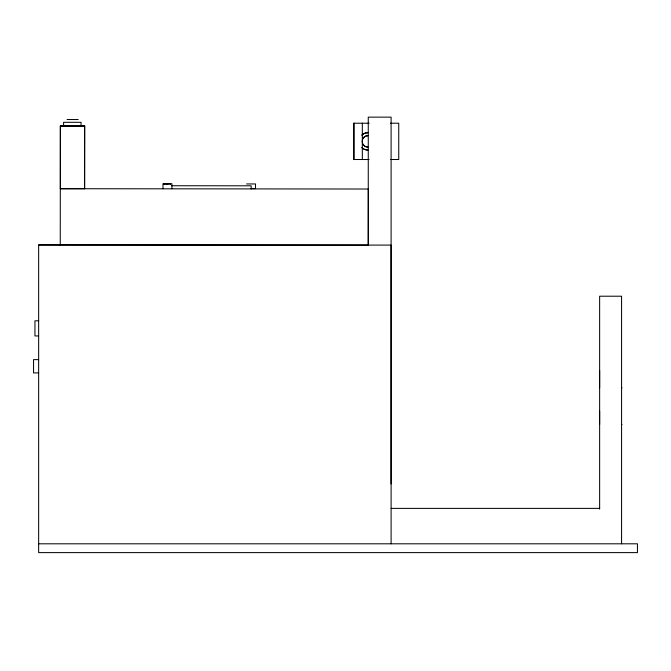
<?xml version="1.0" encoding="UTF-8"?>
<svg xmlns="http://www.w3.org/2000/svg" width="671" height="671" viewBox="0 0 671 671"><rect width="100%" height="100%" fill="white"/><g stroke="black" fill="none" stroke-linecap="round" stroke-linejoin="round"><path stroke-width="1.01" d="M84.596 188.736L84.663 125.997L60.365 126.022L60.365 188.736L84.596 188.71L84.663 126.022L60.365 125.997L60.247 245.091M63.594 126.005L63.602 122.298L81.057 122.315L81.048 126.022M162.986 188.811L162.986 183.72L171.935 183.728L171.91 188.819M163.976 184.332L163.976 183.72M164.076 184.332L164.076 183.72M166.282 184.34L166.282 183.72M166.752 184.34L166.752 183.72M167.658 184.34L167.658 183.72M170.4 184.34L170.4 183.72M170.501 184.34L170.509 183.72M251.172 188.903L251.172 185.808L171.457 185.733M38.65 543.804L637.45 543.804L637.45 552.61L38.65 552.61L38.65 244.781L368.262 245.091L368.312 189.021L60.306 188.71M391.101 483.925L391.101 245.091L38.65 245.091M599.639 370.442L599.639 387.779M599.639 411.164L599.639 424.525M369.159 123.212L353.6 123.212L353.6 159.513L369.092 159.513M390.514 123.212L398.75 123.212L398.75 159.513L390.514 159.513M38.65 320.813L34.942 320.813L34.942 335.945L38.65 335.945M38.65 359.614L33.55 359.614L33.55 372.9L38.65 372.9M621.572 387.779L622.025 387.779M621.572 424.525L622.025 424.525M391.101 508.383L599.639 508.383M67.083 119.522L78.197 119.53M60.365 125.997L84.663 126.022M246.567 183.946L255.517 183.955L255.508 188.585L250.778 188.585M163.976 184.022L170.501 184.03M621.572 543.804L621.572 296.213L599.639 296.213L599.639 509.155M391.101 543.804L391.101 117.14L368.262 117.14L368.262 245.091M362.323 123.212L362.323 159.513M354.137 123.212L354.137 159.513M367.867 147.05A5.678 5.678 0 0 1 362.189 141.371A5.678 5.678 0 0 1 367.867 135.693M367.767 150.019A8.648 8.648 -90 0 1 362.206 147.997M362.206 134.745A8.648 8.648 -90 0 1 367.767 132.724M367.767 147.05A5.678 5.678 0 0 1 362.852 144.215M362.852 138.528A5.678 5.678 0 0 1 367.767 135.693M367.867 150.019A8.648 8.648 -90 0 1 361.753 147.486M361.753 135.257A8.648 8.648 -90 0 1 367.867 132.724"/></g></svg>
